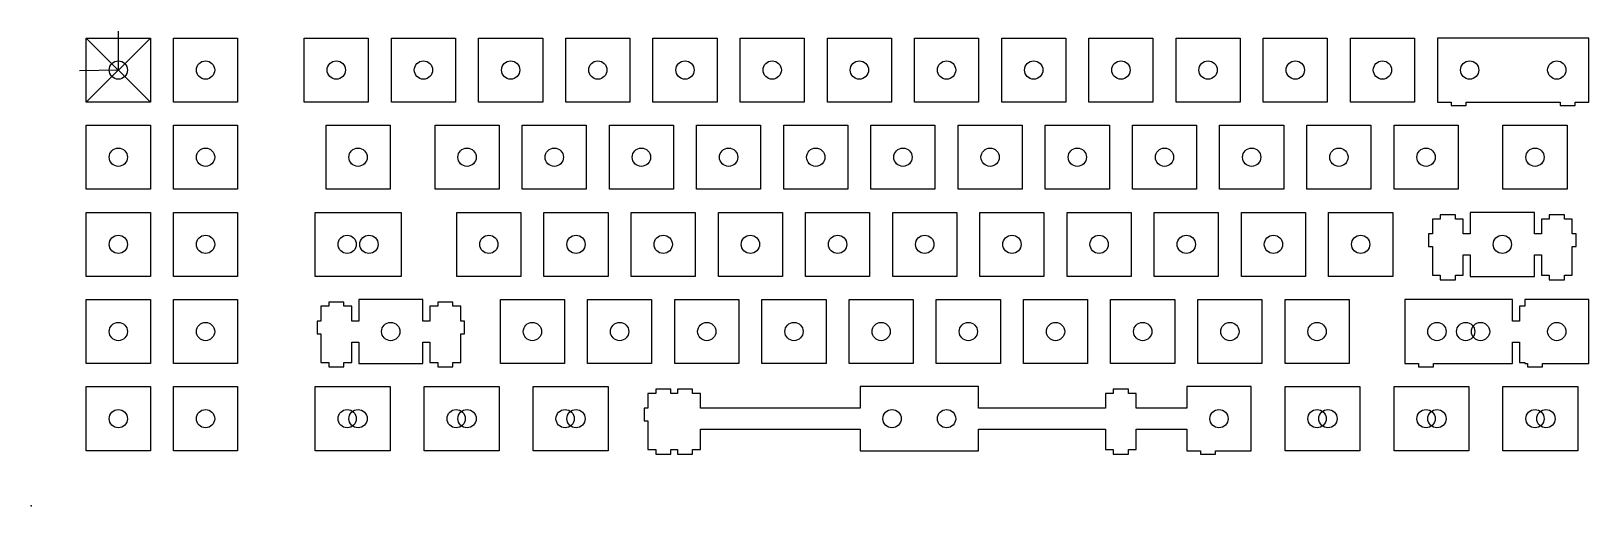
# Model space of a CAD drawing. Extents: x 0 to 340, y 0 to 104.
import ezdxf

# ---------------------------------------------------------------- set-up
doc = ezdxf.new("R2010")
doc.units = 0
doc.header["$MEASUREMENT"] = 0

msp = doc.modelspace()

# ---------------------------------------------------------------- linework, layer by layer
at = {"color": 0}
for p, q in [((12.050265, 102.2496), (26.049735, 102.2496)), ((12.050265, 88.2504), (12.050265, 102.2496)), ((26.049735, 102.2496), (26.049735, 88.2504)), ((31.100235, 102.2496), (45.099635, 102.2496)), ((31.100235, 88.2504), (31.100235, 102.2496)), ((45.099635, 102.2496), (45.099635, 88.2504)), ((59.675335, 102.2496), (73.674635, 102.2496)), ((59.675335, 88.2504), (59.675335, 102.2496)), ((73.674635, 102.2496), (73.674635, 88.2504)), ((78.725335, 102.2496), (92.724635, 102.2496)), ((78.725335, 88.2504), (78.725335, 102.2496)), ((92.724635, 102.2496), (92.724635, 88.2504)), ((97.775335, 102.2496), (111.774235, 102.2496)), ((97.775335, 88.2504), (97.775335, 102.2496)), ((111.774235, 102.2496), (111.774235, 88.2504)), ((116.825235, 102.2496), (130.824235, 102.2496)), ((116.825235, 88.2504), (116.825235, 102.2496)), ((130.824235, 102.2496), (130.824235, 88.2504)), ((135.875235, 102.2496), (149.874235, 102.2496)), ((135.875235, 88.2504), (135.875235, 102.2496)), ((149.874235, 102.2496), (149.874235, 88.2504)), ((154.925235, 102.2496), (168.924235, 102.2496)), ((154.925235, 88.2504), (154.925235, 102.2496)), ((168.924235, 102.2496), (168.924235, 88.2504)), ((173.975235, 102.2496), (187.974235, 102.2496)), ((173.975235, 88.2504), (173.975235, 102.2496)), ((187.974235, 102.2496), (187.974235, 88.2504)), ((193.025235, 102.2496), (207.024235, 102.2496)), ((193.025235, 88.2504), (193.025235, 102.2496)), ((207.024235, 102.2496), (207.024235, 88.2504)), ((212.075235, 102.2496), (226.074235, 102.2496)), ((212.075235, 88.2504), (212.075235, 102.2496)), ((226.074235, 102.2496), (226.074235, 88.2504)), ((231.125235, 102.2496), (245.124235, 102.2496)), ((231.125235, 88.2504), (231.125235, 102.2496)), ((245.124235, 102.2496), (245.124235, 88.2504)), ((250.175235, 102.2496), (264.173235, 102.2496)), ((250.175235, 88.2504), (250.175235, 102.2496)), ((264.173235, 102.2496), (264.173235, 88.2504)), ((269.225235, 102.2496), (283.224235, 102.2496)), ((269.225235, 88.2504), (269.225235, 102.2496)), ((283.224235, 102.2496), (283.224235, 88.2504)), ((288.275235, 102.2496), (302.274235, 102.2496)), ((288.275235, 88.2504), (288.275235, 102.2496)), ((302.274235, 102.2496), (302.274235, 88.2504)), ((307.325235, 102.2496), (307.325235, 88.2504)), ((340.374235, 102.2496), (307.325235, 102.2496)), ((340.374235, 88.2504), (340.374235, 102.2496)), ((26.049735, 88.2504), (12.050265, 88.2504)), ((45.099635, 88.2504), (31.100235, 88.2504)), ((73.674635, 88.2504), (59.675335, 88.2504)), ((92.724635, 88.2504), (78.725335, 88.2504)), ((111.774235, 88.2504), (97.775335, 88.2504)), ((130.824235, 88.2504), (116.825235, 88.2504)), ((149.874235, 88.2504), (135.875235, 88.2504)), ((168.924235, 88.2504), (154.925235, 88.2504)), ((187.974235, 88.2504), (173.975235, 88.2504)), ((207.024235, 88.2504), (193.025235, 88.2504)), ((226.074235, 88.2504), (212.075235, 88.2504)), ((245.124235, 88.2504), (231.125235, 88.2504)), ((264.173235, 88.2504), (250.175235, 88.2504)), ((283.224235, 88.2504), (269.225235, 88.2504)), ((302.274235, 88.2504), (288.275235, 88.2504)), ((307.325235, 88.2504), (310.299235, 88.2504)), ((310.299235, 88.2504), (310.299235, 87.5007)), ((310.299235, 87.5007), (313.599235, 87.5007)), ((313.599235, 87.5007), (313.599235, 88.2504)), ((313.599235, 88.2504), (334.099235, 88.2504)), ((334.099235, 88.2504), (334.099235, 87.5007)), ((334.099235, 87.5007), (337.399235, 87.5007)), ((337.399235, 87.5007), (337.399235, 88.2504)), ((337.399235, 88.2504), (340.374235, 88.2504)), ((12.050265, 83.1996), (26.049735, 83.1996)), ((12.050265, 69.2004), (12.050265, 83.1996)), ((26.049735, 83.1996), (26.049735, 69.2004)), ((31.100235, 83.1996), (45.099635, 83.1996)), ((31.100235, 69.2004), (31.100235, 83.1996)), ((45.099635, 83.1996), (45.099635, 69.2004)), ((64.436435, 83.1996), (78.437135, 83.1996)), ((64.436435, 69.2004), (64.436435, 83.1996)), ((78.437135, 83.1996), (78.437135, 69.2004)), ((88.250335, 83.1996), (102.249635, 83.1996)), ((88.250335, 69.2004), (88.250335, 83.1996)), ((102.249635, 83.1996), (102.249635, 69.2004)), ((107.300335, 83.1996), (121.299235, 83.1996)), ((107.300335, 69.2004), (107.300335, 83.1996)), ((121.299235, 83.1996), (121.299235, 69.2004)), ((126.350235, 83.1996), (140.349235, 83.1996)), ((126.350235, 69.2004), (126.350235, 83.1996)), ((140.349235, 83.1996), (140.349235, 69.2004)), ((145.400235, 83.1996), (159.399235, 83.1996)), ((145.400235, 69.2004), (145.400235, 83.1996)), ((159.399235, 83.1996), (159.399235, 69.2004)), ((164.450235, 83.1996), (178.449235, 83.1996)), ((164.450235, 69.2004), (164.450235, 83.1996)), ((178.449235, 83.1996), (178.449235, 69.2004)), ((183.500235, 83.1996), (197.499235, 83.1996)), ((183.500235, 69.2004), (183.500235, 83.1996)), ((197.499235, 83.1996), (197.499235, 69.2004)), ((202.550235, 83.1996), (216.549235, 83.1996)), ((202.550235, 69.2004), (202.550235, 83.1996)), ((216.549235, 83.1996), (216.549235, 69.2004)), ((221.600235, 83.1996), (235.599235, 83.1996)), ((221.600235, 69.2004), (221.600235, 83.1996)), ((235.599235, 83.1996), (235.599235, 69.2004)), ((240.650235, 83.1996), (254.649235, 83.1996)), ((240.650235, 69.2004), (240.650235, 83.1996)), ((254.649235, 83.1996), (254.649235, 69.2004)), ((259.700235, 83.1996), (273.699235, 83.1996)), ((259.700235, 69.2004), (259.700235, 83.1996)), ((273.699235, 83.1996), (273.699235, 69.2004)), ((278.750235, 83.1996), (292.749235, 83.1996)), ((278.750235, 69.2004), (278.750235, 83.1996)), ((292.749235, 83.1996), (292.749235, 69.2004)), ((297.800235, 83.1996), (311.799235, 83.1996)), ((297.800235, 69.2004), (297.800235, 83.1996)), ((311.799235, 83.1996), (311.799235, 69.2004)), ((321.611235, 83.1996), (335.612235, 83.1996)), ((321.611235, 69.2004), (321.611235, 83.1996)), ((335.612235, 83.1996), (335.612235, 69.2004)), ((26.049735, 69.2004), (12.050265, 69.2004)), ((45.099635, 69.2004), (31.100235, 69.2004)), ((78.437135, 69.2004), (64.436435, 69.2004)), ((102.249635, 69.2004), (88.250335, 69.2004)), ((121.299235, 69.2004), (107.300335, 69.2004)), ((140.349235, 69.2004), (126.350235, 69.2004)), ((159.399235, 69.2004), (145.400235, 69.2004)), ((178.449235, 69.2004), (164.450235, 69.2004)), ((197.499235, 69.2004), (183.500235, 69.2004)), ((216.549235, 69.2004), (202.550235, 69.2004)), ((235.599235, 69.2004), (221.600235, 69.2004)), ((254.649235, 69.2004), (240.650235, 69.2004)), ((273.699235, 69.2004), (259.700235, 69.2004)), ((292.749235, 69.2004), (278.750235, 69.2004)), ((311.799235, 69.2004), (297.800235, 69.2004)), ((335.612235, 69.2004), (321.611235, 69.2004)), ((12.050265, 64.1496), (26.049735, 64.1496)), ((12.050265, 50.1504), (12.050265, 64.1496)), ((26.049735, 64.1496), (26.049735, 50.1504)), ((31.100235, 64.1496), (45.099635, 64.1496)), ((31.100235, 50.1504), (31.100235, 64.1496)), ((45.099635, 64.1496), (45.099635, 50.1504)), ((62.055235, 64.1496), (80.817035, 64.1496)), ((62.055235, 50.1504), (62.055235, 64.1496)), ((80.817035, 64.1496), (80.817035, 50.1504)), ((93.011435, 64.1496), (107.012135, 64.1496)), ((93.011435, 50.1504), (93.011435, 64.1496)), ((107.012135, 64.1496), (107.012135, 50.1504)), ((112.061235, 64.1496), (126.062235, 64.1496)), ((112.061235, 50.1504), (112.061235, 64.1496)), ((126.062235, 64.1496), (126.062235, 50.1504)), ((131.111235, 64.1496), (145.112235, 64.1496)), ((131.111235, 50.1504), (131.111235, 64.1496)), ((145.112235, 64.1496), (145.112235, 50.1504)), ((150.161235, 64.1496), (164.162235, 64.1496)), ((150.161235, 50.1504), (150.161235, 64.1496)), ((164.162235, 64.1496), (164.162235, 50.1504)), ((169.211235, 64.1496), (183.212235, 64.1496)), ((169.211235, 50.1504), (169.211235, 64.1496)), ((183.212235, 64.1496), (183.212235, 50.1504)), ((188.261235, 64.1496), (202.262235, 64.1496)), ((188.261235, 50.1504), (188.261235, 64.1496)), ((202.262235, 64.1496), (202.262235, 50.1504)), ((207.311235, 64.1496), (221.312235, 64.1496)), ((207.311235, 50.1504), (207.311235, 64.1496)), ((221.312235, 64.1496), (221.312235, 50.1504)), ((226.361235, 64.1496), (240.362235, 64.1496)), ((226.361235, 50.1504), (226.361235, 64.1496)), ((240.362235, 64.1496), (240.362235, 50.1504)), ((245.411235, 64.1496), (259.412235, 64.1496)), ((245.411235, 50.1504), (245.411235, 64.1496)), ((259.412235, 64.1496), (259.412235, 50.1504)), ((264.461235, 64.1496), (278.462235, 64.1496)), ((264.461235, 50.1504), (264.461235, 64.1496)), ((278.462235, 64.1496), (278.462235, 50.1504)), ((283.511235, 64.1496), (297.512235, 64.1496)), ((283.511235, 50.1504), (283.511235, 64.1496)), ((297.512235, 64.1496), (297.512235, 50.1504)), ((307.917235, 62.6807), (306.192235, 62.6807)), ((306.192235, 62.6807), (306.192235, 59.4506)), ((311.218235, 63.6), (307.917235, 63.6)), ((307.917235, 63.6), (307.917235, 62.6807)), ((311.218235, 62.6807), (311.218235, 63.6)), ((312.942235, 62.6807), (311.218235, 62.6807)), ((312.942235, 59.4506), (312.942235, 62.6807)), ((314.467235, 64.1496), (314.467235, 59.4506)), ((328.467235, 64.1496), (314.467235, 64.1496)), ((328.467235, 59.4506), (328.467235, 64.1496)), ((331.718235, 62.6807), (329.993235, 62.6807)), ((329.993235, 62.6807), (329.993235, 59.4506)), ((335.018235, 63.6), (331.718235, 63.6)), ((331.718235, 63.6), (331.718235, 62.6807)), ((335.018235, 62.6807), (335.018235, 63.6)), ((336.742235, 62.6807), (335.018235, 62.6807)), ((336.742235, 59.4506), (336.742235, 62.6807)), ((306.192235, 59.4506), (305.367235, 59.4506)), ((305.367235, 59.4506), (305.367235, 56.6506)), ((314.467235, 59.4506), (312.942235, 59.4506)), ((329.993235, 59.4506), (328.467235, 59.4506)), ((337.567235, 59.4506), (336.742235, 59.4506)), ((337.567235, 56.6506), (337.567235, 59.4506)), ((305.367235, 56.6506), (306.192235, 56.6506)), ((306.192235, 56.6506), (306.192235, 50.3818)), ((312.942235, 50.3818), (312.942235, 54.8508)), ((312.942235, 54.8508), (314.467235, 54.8508)), ((314.467235, 54.8508), (314.467235, 50.1504)), ((328.467235, 50.1504), (328.467235, 54.8508)), ((328.467235, 54.8508), (329.993235, 54.8508)), ((329.993235, 54.8508), (329.993235, 50.3818)), ((336.742235, 50.3818), (336.742235, 56.6506)), ((336.742235, 56.6506), (337.567235, 56.6506)), ((26.049735, 50.1504), (12.050265, 50.1504)), ((45.099635, 50.1504), (31.100235, 50.1504)), ((80.817035, 50.1504), (62.055235, 50.1504)), ((107.012135, 50.1504), (93.011435, 50.1504)), ((126.062235, 50.1504), (112.061235, 50.1504)), ((145.112235, 50.1504), (131.111235, 50.1504)), ((164.162235, 50.1504), (150.161235, 50.1504)), ((183.212235, 50.1504), (169.211235, 50.1504)), ((202.262235, 50.1504), (188.261235, 50.1504)), ((221.312235, 50.1504), (207.311235, 50.1504)), ((240.362235, 50.1504), (226.361235, 50.1504)), ((259.412235, 50.1504), (245.411235, 50.1504)), ((278.462235, 50.1504), (264.461235, 50.1504)), ((297.512235, 50.1504), (283.511235, 50.1504)), ((306.192235, 50.3818), (307.917235, 50.3818)), ((307.917235, 50.3818), (307.917235, 49.4007)), ((307.917235, 49.4007), (311.218235, 49.4007)), ((311.218235, 49.4007), (311.218235, 50.3818)), ((311.218235, 50.3818), (312.942235, 50.3818)), ((314.467235, 50.1504), (328.467235, 50.1504)), ((329.993235, 50.3818), (331.718235, 50.3818)), ((331.718235, 50.3818), (331.718235, 49.4007)), ((331.718235, 49.4007), (335.018235, 49.4007)), ((335.018235, 49.4007), (335.018235, 50.3818)), ((335.018235, 50.3818), (336.742235, 50.3818)), ((12.050265, 45.0996), (26.049735, 45.0996)), ((12.050265, 31.1003), (12.050265, 45.0996)), ((26.049735, 45.0996), (26.049735, 31.1003)), ((31.100235, 45.0996), (45.099635, 45.0996)), ((31.100235, 31.1003), (31.100235, 45.0996)), ((45.099635, 45.0996), (45.099635, 31.1003)), ((68.330735, 44.5514), (65.030235, 44.5514)), ((65.030235, 44.5514), (65.030235, 43.6308)), ((68.330735, 43.6308), (68.330735, 44.5514)), ((71.580235, 45.0996), (71.580235, 40.4006)), ((85.580935, 45.0996), (71.580235, 45.0996)), ((85.580935, 40.4006), (85.580935, 45.0996)), ((92.130935, 44.5514), (88.830335, 44.5514)), ((88.830335, 44.5514), (88.830335, 43.6308)), ((92.130935, 43.6308), (92.130935, 44.5514)), ((102.536435, 45.0996), (116.537235, 45.0996)), ((102.536435, 31.1003), (102.536435, 45.0996)), ((116.537235, 45.0996), (116.537235, 31.1003)), ((121.586235, 45.0996), (135.587235, 45.0996)), ((121.586235, 31.1003), (121.586235, 45.0996)), ((135.587235, 45.0996), (135.587235, 31.1003)), ((140.636235, 45.0996), (154.637235, 45.0996)), ((140.636235, 31.1003), (140.636235, 45.0996)), ((154.637235, 45.0996), (154.637235, 31.1003)), ((159.686235, 45.0996), (173.687235, 45.0996)), ((159.686235, 31.1003), (159.686235, 45.0996)), ((173.687235, 45.0996), (173.687235, 31.1003)), ((178.736235, 45.0996), (192.737235, 45.0996)), ((178.736235, 31.1003), (178.736235, 45.0996)), ((192.737235, 45.0996), (192.737235, 31.1003)), ((197.786235, 45.0996), (211.787235, 45.0996)), ((197.786235, 31.1003), (197.786235, 45.0996)), ((211.787235, 45.0996), (211.787235, 31.1003)), ((216.836235, 45.0996), (230.837235, 45.0996)), ((216.836235, 31.1003), (216.836235, 45.0996)), ((230.837235, 45.0996), (230.837235, 31.1003)), ((235.886235, 45.0996), (249.887235, 45.0996)), ((235.886235, 31.1003), (235.886235, 45.0996)), ((249.887235, 45.0996), (249.887235, 31.1003)), ((254.936235, 45.0996), (268.937235, 45.0996)), ((254.936235, 31.1003), (254.936235, 45.0996)), ((268.937235, 45.0996), (268.937235, 31.1003)), ((273.986235, 45.0996), (287.987235, 45.0996)), ((273.986235, 31.1003), (273.986235, 45.0996)), ((287.987235, 45.0996), (287.987235, 31.1003)), ((300.180235, 45.0996), (300.180235, 31.1003)), ((323.706235, 45.0996), (300.180235, 45.0996)), ((323.706235, 40.4006), (323.706235, 45.0996)), ((340.374235, 45.0996), (326.375235, 45.0996)), ((326.375235, 45.0996), (326.375235, 43.6308)), ((340.374235, 31.1003), (340.374235, 45.0996)), ((65.030235, 43.6308), (63.306535, 43.6308)), ((63.306535, 43.6308), (63.306535, 40.4006)), ((70.055835, 43.6308), (68.330735, 43.6308)), ((70.055835, 40.4006), (70.055835, 43.6308)), ((88.830335, 43.6308), (87.105235, 43.6308)), ((87.105235, 43.6308), (87.105235, 40.4006)), ((93.856035, 43.6308), (92.130935, 43.6308)), ((93.856035, 40.4006), (93.856035, 43.6308)), ((326.375235, 43.6308), (325.230235, 43.6308)), ((325.230235, 43.6308), (325.230235, 40.4006)), ((63.306535, 40.4006), (62.481035, 40.4006)), ((62.481035, 40.4006), (62.481035, 37.6005)), ((62.481035, 37.6005), (63.306535, 37.6005)), ((63.306535, 37.6005), (63.306535, 31.3304)), ((71.580235, 40.4006), (70.055835, 40.4006)), ((87.105235, 40.4006), (85.580935, 40.4006)), ((94.680135, 40.4006), (93.856035, 40.4006)), ((93.856035, 31.3304), (93.856035, 37.6005)), ((93.856035, 37.6005), (94.680135, 37.6005)), ((94.680135, 37.6005), (94.680135, 40.4006)), ((325.230235, 40.4006), (323.706235, 40.4006)), ((70.055835, 31.3304), (70.055835, 35.8007)), ((70.055835, 35.8007), (71.580235, 35.8007)), ((71.580235, 35.8007), (71.580235, 31.1003)), ((85.580935, 31.1003), (85.580935, 35.8007)), ((85.580935, 35.8007), (87.105235, 35.8007)), ((87.105235, 35.8007), (87.105235, 31.3304)), ((323.706235, 31.1003), (323.706235, 35.8007)), ((323.706235, 35.8007), (325.230235, 35.8007)), ((325.230235, 35.8007), (325.230235, 31.3304)), ((26.049735, 31.1003), (12.050265, 31.1003)), ((45.099635, 31.1003), (31.100235, 31.1003)), ((63.306535, 31.3304), (65.030235, 31.3304)), ((65.030235, 31.3304), (65.030235, 30.3506)), ((68.330735, 30.3506), (68.330735, 31.3304)), ((68.330735, 31.3304), (70.055835, 31.3304)), ((71.580235, 31.1003), (85.580935, 31.1003)), ((87.105235, 31.3304), (88.830335, 31.3304)), ((88.830335, 31.3304), (88.830335, 30.3506)), ((92.130935, 30.3506), (92.130935, 31.3304)), ((92.130935, 31.3304), (93.856035, 31.3304)), ((116.537235, 31.1003), (102.536435, 31.1003)), ((135.587235, 31.1003), (121.586235, 31.1003)), ((154.637235, 31.1003), (140.636235, 31.1003)), ((173.687235, 31.1003), (159.686235, 31.1003)), ((192.737235, 31.1003), (178.736235, 31.1003)), ((211.787235, 31.1003), (197.786235, 31.1003)), ((230.837235, 31.1003), (216.836235, 31.1003)), ((249.887235, 31.1003), (235.886235, 31.1003)), ((268.937235, 31.1003), (254.936235, 31.1003)), ((287.987235, 31.1003), (273.986235, 31.1003)), ((300.180235, 31.1003), (303.155235, 31.1003)), ((303.155235, 31.1003), (303.155235, 30.3506)), ((306.456235, 30.3506), (306.456235, 31.1003)), ((306.456235, 31.1003), (323.706235, 31.1003)), ((325.230235, 31.3304), (326.375235, 31.3304)), ((326.375235, 31.3304), (326.375235, 31.1003)), ((326.375235, 31.1003), (326.955235, 31.1003)), ((326.955235, 31.1003), (326.955235, 30.3506)), ((330.256235, 30.3506), (330.256235, 31.1003)), ((330.256235, 31.1003), (340.374235, 31.1003)), ((65.030235, 30.3506), (68.330735, 30.3506)), ((88.830335, 30.3506), (92.130935, 30.3506)), ((303.155235, 30.3506), (306.456235, 30.3506)), ((326.955235, 30.3506), (330.256235, 30.3506)), ((12.050265, 26.0497), (26.049735, 26.0497)), ((12.050265, 12.05026), (12.050265, 26.0497)), ((26.049735, 26.0497), (26.049735, 12.05026)), ((31.100235, 26.0497), (45.099635, 26.0497)), ((31.100235, 12.05026), (31.100235, 26.0497)), ((45.099635, 26.0497), (45.099635, 12.05026)), ((62.055235, 26.0497), (78.437135, 26.0497)), ((62.055235, 12.05026), (62.055235, 26.0497)), ((78.437135, 26.0497), (78.437135, 12.05026)), ((85.867735, 26.0497), (102.249635, 26.0497)), ((85.867735, 12.05026), (85.867735, 26.0497)), ((102.249635, 26.0497), (102.249635, 12.05026)), ((109.680235, 26.0497), (126.062235, 26.0497)), ((109.680235, 12.05026), (109.680235, 26.0497)), ((126.062235, 26.0497), (126.062235, 12.05026)), ((136.467235, 24.5808), (134.741235, 24.5808)), ((134.741235, 24.5808), (134.741235, 21.3506)), ((139.768235, 25.5013), (136.467235, 25.5013)), ((136.467235, 25.5013), (136.467235, 24.5808)), ((139.768235, 24.5808), (139.768235, 25.5013)), ((141.225235, 24.5808), (139.768235, 24.5808)), ((144.525235, 25.5013), (141.225235, 25.5013)), ((141.225235, 25.5013), (141.225235, 24.5808)), ((144.525235, 24.5808), (144.525235, 25.5013)), ((146.249235, 24.5808), (144.525235, 24.5808)), ((146.249235, 21.3506), (146.249235, 24.5808)), ((181.117235, 26.0497), (181.117235, 21.3506)), ((207.024235, 26.0497), (181.117235, 26.0497)), ((207.024235, 21.3506), (207.024235, 26.0497)), ((236.468235, 24.5808), (234.743235, 24.5808)), ((234.743235, 24.5808), (234.743235, 21.3506)), ((239.768235, 25.5013), (236.468235, 25.5013)), ((236.468235, 25.5013), (236.468235, 24.5808)), ((239.768235, 24.5808), (239.768235, 25.5013)), ((241.492235, 24.5808), (239.768235, 24.5808)), ((241.492235, 21.3506), (241.492235, 24.5808)), ((266.556235, 26.0497), (252.555235, 26.0497)), ((252.555235, 26.0497), (252.555235, 21.3506)), ((266.556235, 12.05026), (266.556235, 26.0497)), ((273.986235, 26.0497), (290.367235, 26.0497)), ((273.986235, 12.05026), (273.986235, 26.0497)), ((290.367235, 26.0497), (290.367235, 12.05026)), ((297.800235, 26.0497), (314.181235, 26.0497)), ((297.800235, 12.05026), (297.800235, 26.0497)), ((314.181235, 26.0497), (314.181235, 12.05026)), ((321.611235, 26.0497), (337.992235, 26.0497)), ((321.611235, 12.05026), (321.611235, 26.0497)), ((337.992235, 26.0497), (337.992235, 12.05026)), ((134.741235, 21.3506), (133.917235, 21.3506)), ((133.917235, 21.3506), (133.917235, 18.55047)), ((181.117235, 21.3506), (146.249235, 21.3506)), ((234.743235, 21.3506), (207.024235, 21.3506)), ((252.555235, 21.3506), (241.492235, 21.3506)), ((133.917235, 18.55047), (134.741235, 18.55047)), ((134.741235, 18.55047), (134.741235, 12.28177)), ((146.249235, 12.28177), (146.249235, 16.75073)), ((146.249235, 16.75073), (181.117235, 16.75073)), ((181.117235, 16.75073), (181.117235, 12.05026)), ((207.024235, 12.05026), (207.024235, 16.75073)), ((207.024235, 16.75073), (234.743235, 16.75073)), ((234.743235, 16.75073), (234.743235, 12.28177)), ((241.492235, 12.28177), (241.492235, 16.75073)), ((241.492235, 16.75073), (252.555235, 16.75073)), ((252.555235, 16.75073), (252.555235, 12.05026)), ((26.049735, 12.05026), (12.050265, 12.05026)), ((45.099635, 12.05026), (31.100235, 12.05026)), ((78.437135, 12.05026), (62.055235, 12.05026)), ((102.249635, 12.05026), (85.867735, 12.05026)), ((126.062235, 12.05026), (109.680235, 12.05026)), ((134.741235, 12.28177), (136.467235, 12.28177)), ((136.467235, 12.28177), (136.467235, 11.30061)), ((136.467235, 11.30061), (139.768235, 11.30061)), ((139.768235, 11.30061), (139.768235, 12.28177)), ((139.768235, 12.28177), (141.225235, 12.28177)), ((141.225235, 12.28177), (141.225235, 11.30061)), ((141.225235, 11.30061), (144.525235, 11.30061)), ((144.525235, 11.30061), (144.525235, 12.28177)), ((144.525235, 12.28177), (146.249235, 12.28177)), ((181.117235, 12.05026), (207.024235, 12.05026)), ((234.743235, 12.28177), (236.468235, 12.28177)), ((236.468235, 12.28177), (236.468235, 11.30061)), ((236.468235, 11.30061), (239.768235, 11.30061)), ((239.768235, 11.30061), (239.768235, 12.28177)), ((239.768235, 12.28177), (241.492235, 12.28177)), ((252.555235, 12.05026), (255.525235, 12.05026)), ((255.525235, 12.05026), (255.525235, 11.30061)), ((255.525235, 11.30061), (258.825235, 11.30061)), ((258.825235, 11.30061), (258.825235, 12.05026)), ((258.825235, 12.05026), (266.556235, 12.05026)), ((290.367235, 12.05026), (273.986235, 12.05026)), ((314.181235, 12.05026), (297.800235, 12.05026)), ((337.992235, 12.05026), (321.611235, 12.05026))]:
    msp.add_line(p, q, dxfattribs=at)
at = {"linetype": 'Continuous'}
for p, q in [((12.050265, 88.2504), (26.049735, 102.2496)), ((12.050265, 102.2496), (26.049735, 88.2504)), ((19.05, 95.25), (19.05, 103.75)), ((19.05, 95.25), (10.551496, 95.090515))]:
    msp.add_line(p, q, dxfattribs=at)
for centre in [(19.05, 95.25), (38.09997, 95.25), (66.67507, 95.25), (85.72507, 95.25), (104.77507, 95.25), (123.82497, 95.25), (142.87497, 95.25), (161.92497, 95.25), (180.97497, 95.25), (200.02497, 95.25), (219.07497, 95.25), (238.12497, 95.25), (257.17497, 95.25), (276.22497, 95.25), (295.27497, 95.25), (314.32497, 95.25), (333.37297, 95.25), (19.05, 76.2), (38.09997, 76.2), (71.43617, 76.2), (95.25007, 76.2), (114.30007, 76.2), (133.34997, 76.2), (152.39997, 76.2), (171.44997, 76.2), (190.49997, 76.2), (209.54997, 76.2), (228.59997, 76.2), (247.64997, 76.2), (266.69997, 76.2), (285.74997, 76.2), (304.79997, 76.2), (328.61097, 76.2), (19.05, 57.15), (38.09997, 57.15), (69.05497, 57.15), (73.81577, 57.15), (100.01117, 57.15), (119.06097, 57.15), (138.11097, 57.15), (157.16097, 57.15), (176.21097, 57.15), (195.26097, 57.15), (214.31097, 57.15), (233.36097, 57.15), (252.41097, 57.15), (271.46097, 57.15), (290.51097, 57.15), (321.46697, 57.15), (19.05, 38.0999), (38.09997, 38.0999), (78.57967, 38.0999), (109.53617, 38.0999), (128.58597, 38.0999), (147.63597, 38.0999), (166.68597, 38.0999), (185.73597, 38.0999), (204.78597, 38.0999), (223.83597, 38.0999), (242.88597, 38.0999), (261.93597, 38.0999), (280.98597, 38.0999), (307.17997, 38.0999), (313.45597, 38.0999), (316.70497, 38.0999), (333.37297, 38.0999), (19.05, 19.04986), (38.09997, 19.04986), (69.05497, 19.04986), (71.43587, 19.04986), (92.86747, 19.04986), (95.24837, 19.04986), (116.67997, 19.04986), (119.06097, 19.04986), (188.11697, 19.04986), (200.02297, 19.04986), (259.55497, 19.04986), (280.98597, 19.04986), (283.36597, 19.04986), (304.79997, 19.04986), (307.17997, 19.04986), (328.61097, 19.04986), (330.99097, 19.04986)]:
    msp.add_circle(centre, 2, dxfattribs=at)
msp.add_point((0, 0), dxfattribs=at)
msp.add_point((0, 0), dxfattribs=at)
msp.add_point((0, 0), dxfattribs=at)

doc.saveas('drawing.dxf')
